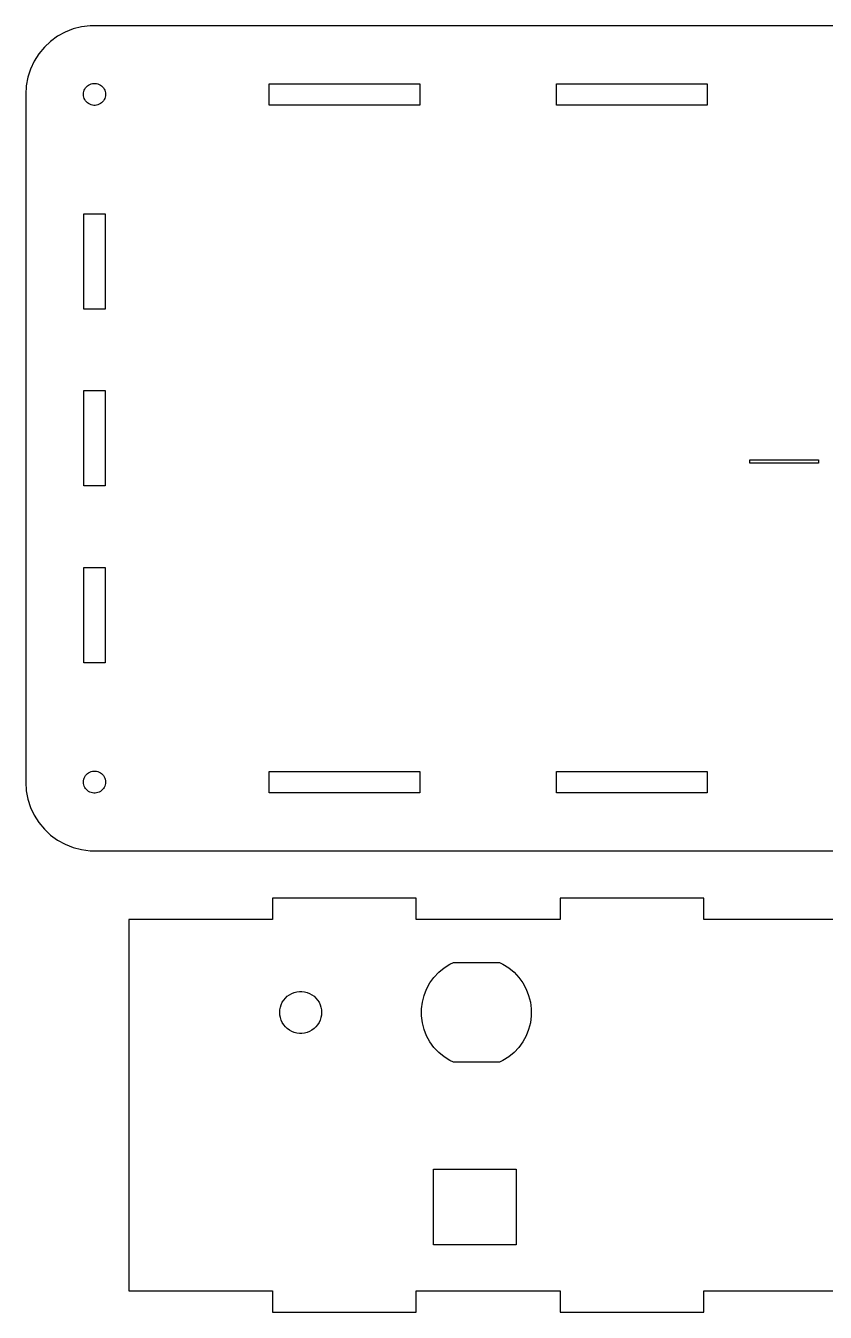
# Model space of a CAD drawing. Header units: metres. Extents: x -100 to 327, y -67 to 314.
# Drawn here: x 0 to 116.3, y 126.9 to 314 of the extents above; entities that cross this region are included whole.
import ezdxf

# ---------------------------------------------------------------- set-up
doc = ezdxf.new("R2010")
doc.units = ezdxf.units.M

msp = doc.modelspace()

# ---------------------------------------------------------------- linework, layer by layer
for p, q in [((4.64172, 312.443), (3.62575, 311.705)), ((5.7422, 313.048), (4.64172, 312.443)), ((6.90982, 313.511), (5.7422, 313.048)), ((8.12617, 313.823), (6.90982, 313.511)), ((9.37209, 313.98), (8.12617, 313.823)), ((250.628, 313.98), (9.37209, 313.98)), ((2.71031, 310.845), (1.90982, 309.878)), ((3.62575, 311.705), (2.71031, 310.845)), ((1.23692, 308.818), (0.70222, 307.681)), ((1.90982, 309.878), (1.23692, 308.818)), ((0.70222, 307.681), (0.31416, 306.487)), ((0.07884, 305.253), (0, 304)), ((0.31416, 306.487), (0.07884, 305.253)), ((8.70557, 304.94), (8.83365, 305.095)), ((8.83365, 305.095), (8.98012, 305.233)), ((8.98012, 305.233), (9.14267, 305.351)), ((9.14267, 305.351), (9.31874, 305.448)), ((9.31874, 305.448), (9.50557, 305.522)), ((9.50557, 305.522), (9.70018, 305.572)), ((9.70018, 305.572), (9.89952, 305.597)), ((9.89952, 305.597), (10.1005, 305.597)), ((10.1005, 305.597), (10.2998, 305.572)), ((10.2998, 305.572), (10.4944, 305.522)), ((10.4944, 305.522), (10.6812, 305.448)), ((10.6812, 305.448), (10.8573, 305.351)), ((10.8573, 305.351), (11.0199, 305.233)), ((11.0199, 305.233), (11.1663, 305.095)), ((11.1663, 305.095), (11.2944, 304.94)), ((35.4091, 302.45), (35.4091, 305.55)), ((35.4091, 305.55), (57.3182, 305.55)), ((57.3182, 305.55), (57.3182, 302.45)), ((77.2273, 302.45), (77.2273, 305.55)), ((77.2273, 305.55), (99.1364, 305.55)), ((99.1364, 305.55), (99.1364, 302.45)), ((0, 304), (0, 204)), ((8.39999, 304), (8.41261, 304.201)), ((8.41261, 303.799), (8.39999, 304)), ((8.41261, 304.201), (8.45026, 304.398)), ((8.45026, 303.602), (8.41261, 303.799)), ((8.45026, 304.398), (8.51234, 304.589)), ((8.51234, 303.411), (8.45026, 303.602)), ((8.51234, 304.589), (8.5979, 304.771)), ((8.5979, 303.229), (8.51234, 303.411)), ((8.5979, 304.771), (8.70557, 304.94)), ((8.70557, 303.06), (8.5979, 303.229)), ((11.2944, 304.94), (11.4021, 304.771)), ((11.4021, 303.229), (11.2944, 303.06)), ((11.4021, 304.771), (11.4876, 304.589)), ((11.4876, 303.411), (11.4021, 303.229)), ((11.4876, 304.589), (11.5497, 304.398)), ((11.5497, 303.602), (11.4876, 303.411)), ((11.5497, 304.398), (11.5874, 304.201)), ((11.5874, 303.799), (11.5497, 303.602)), ((11.5874, 304.201), (11.6, 304)), ((11.6, 304), (11.5874, 303.799)), ((8.83365, 302.905), (8.70557, 303.06)), ((8.98012, 302.767), (8.83365, 302.905)), ((9.14267, 302.649), (8.98012, 302.767)), ((9.31874, 302.552), (9.14267, 302.649)), ((9.50557, 302.478), (9.31874, 302.552)), ((9.70018, 302.428), (9.50557, 302.478)), ((9.89952, 302.403), (9.70018, 302.428)), ((10.1005, 302.403), (9.89952, 302.403)), ((10.2998, 302.428), (10.1005, 302.403)), ((10.4944, 302.478), (10.2998, 302.428)), ((10.6812, 302.552), (10.4944, 302.478)), ((10.8573, 302.649), (10.6812, 302.552)), ((11.0199, 302.767), (10.8573, 302.649)), ((11.1663, 302.905), (11.0199, 302.767)), ((11.2944, 303.06), (11.1663, 302.905)), ((57.3182, 302.45), (35.4091, 302.45)), ((99.1364, 302.45), (77.2273, 302.45)), ((8.45, 272.786), (8.45, 286.643)), ((8.45, 286.643), (11.55, 286.643)), ((11.55, 286.643), (11.55, 272.786)), ((11.55, 272.786), (8.45, 272.786)), ((8.45, 247.071), (8.45, 260.929)), ((8.45, 260.929), (11.55, 260.929)), ((11.55, 260.929), (11.55, 247.071)), ((105.32, 250.35), (105.32, 250.85)), ((105.32, 250.85), (115.32, 250.85)), ((115.32, 250.85), (115.32, 250.35)), ((115.32, 250.35), (105.32, 250.35)), ((11.55, 247.071), (8.45, 247.071)), ((8.45, 221.357), (8.45, 235.214)), ((8.45, 235.214), (11.55, 235.214)), ((11.55, 235.214), (11.55, 221.357)), ((11.55, 221.357), (8.45, 221.357)), ((0, 204), (0.07884, 202.747)), ((8.39999, 204), (8.41261, 204.201)), ((8.41261, 203.799), (8.39999, 204)), ((8.41261, 204.201), (8.45026, 204.398)), ((8.45026, 204.398), (8.51234, 204.589)), ((8.51234, 204.589), (8.5979, 204.771)), ((8.5979, 204.771), (8.70557, 204.94)), ((8.70557, 204.94), (8.83365, 205.095)), ((8.83365, 205.095), (8.98012, 205.233)), ((8.98012, 205.233), (9.14267, 205.351)), ((9.14267, 205.351), (9.31874, 205.448)), ((9.31874, 205.448), (9.50557, 205.522)), ((9.50557, 205.522), (9.70018, 205.572)), ((9.70018, 205.572), (9.89952, 205.597)), ((9.89952, 205.597), (10.1005, 205.597)), ((10.1005, 205.597), (10.2998, 205.572)), ((10.2998, 205.572), (10.4944, 205.522)), ((10.4944, 205.522), (10.6812, 205.448)), ((10.6812, 205.448), (10.8573, 205.351)), ((10.8573, 205.351), (11.0199, 205.233)), ((11.0199, 205.233), (11.1663, 205.095)), ((11.1663, 205.095), (11.2944, 204.94)), ((11.2944, 204.94), (11.4021, 204.771)), ((11.4021, 204.771), (11.4876, 204.589)), ((11.4876, 204.589), (11.5497, 204.398)), ((11.5497, 204.398), (11.5874, 204.201)), ((11.5874, 204.201), (11.6, 204)), ((11.6, 204), (11.5874, 203.799)), ((35.4091, 202.45), (35.4091, 205.55)), ((35.4091, 205.55), (57.3182, 205.55)), ((57.3182, 205.55), (57.3182, 202.45)), ((77.2273, 202.45), (77.2273, 205.55)), ((77.2273, 205.55), (99.1364, 205.55)), ((99.1364, 205.55), (99.1364, 202.45)), ((0.07884, 202.747), (0.31416, 201.513)), ((8.45026, 203.602), (8.41261, 203.799)), ((8.51234, 203.411), (8.45026, 203.602)), ((8.5979, 203.229), (8.51234, 203.411)), ((8.70557, 203.06), (8.5979, 203.229)), ((8.83365, 202.905), (8.70557, 203.06)), ((8.98012, 202.767), (8.83365, 202.905)), ((9.14267, 202.649), (8.98012, 202.767)), ((9.31874, 202.552), (9.14267, 202.649)), ((9.50557, 202.478), (9.31874, 202.552)), ((9.70018, 202.428), (9.50557, 202.478)), ((9.89952, 202.403), (9.70018, 202.428)), ((10.1005, 202.403), (9.89952, 202.403)), ((10.2998, 202.428), (10.1005, 202.403)), ((10.4944, 202.478), (10.2998, 202.428)), ((10.6812, 202.552), (10.4944, 202.478)), ((10.8573, 202.649), (10.6812, 202.552)), ((11.0199, 202.767), (10.8573, 202.649)), ((11.1663, 202.905), (11.0199, 202.767)), ((11.2944, 203.06), (11.1663, 202.905)), ((11.4021, 203.229), (11.2944, 203.06)), ((11.4876, 203.411), (11.4021, 203.229)), ((11.5497, 203.602), (11.4876, 203.411)), ((11.5874, 203.799), (11.5497, 203.602)), ((57.3182, 202.45), (35.4091, 202.45)), ((99.1364, 202.45), (77.2273, 202.45)), ((0.31416, 201.513), (0.70222, 200.319)), ((0.70222, 200.319), (1.23692, 199.182)), ((1.23692, 199.182), (1.90982, 198.122)), ((1.90982, 198.122), (2.71031, 197.155)), ((2.71031, 197.155), (3.62575, 196.295)), ((3.62575, 196.295), (4.64172, 195.557)), ((4.64172, 195.557), (5.7422, 194.952)), ((5.7422, 194.952), (6.90982, 194.489)), ((6.90982, 194.489), (8.12617, 194.177)), ((8.12617, 194.177), (9.37209, 194.02)), ((9.37209, 194.02), (250.628, 194.02)), ((56.8182, 187.1), (35.9091, 187.1)), ((35.9091, 187.1), (35.9091, 184)), ((56.8182, 184), (56.8182, 187.1)), ((98.6364, 187.1), (77.7273, 187.1)), ((77.7273, 187.1), (77.7273, 184)), ((98.6364, 184), (98.6364, 187.1)), ((35.9091, 184), (15, 184)), ((15, 184), (15, 130)), ((77.7273, 184), (56.8182, 184)), ((119.545, 184), (98.6364, 184)), ((61.706, 177.51), (62.2151, 177.75)), ((62.2151, 177.75), (68.9049, 177.75)), ((68.9049, 177.75), (69.414, 177.51)), ((59.3959, 175.599), (60.0836, 176.332)), ((60.0836, 176.332), (60.8577, 176.972)), ((60.8577, 176.972), (61.706, 177.51)), ((69.414, 177.51), (70.2623, 176.972)), ((70.2623, 176.972), (71.0364, 176.332)), ((71.0364, 176.332), (71.7241, 175.599)), ((58.3214, 173.906), (58.8054, 174.787)), ((58.8054, 174.787), (59.3959, 175.599)), ((71.7241, 175.599), (72.3146, 174.787)), ((72.3146, 174.787), (72.7986, 173.906)), ((37.3273, 171.969), (37.5325, 172.293)), ((37.5325, 172.293), (37.7766, 172.588)), ((37.7766, 172.588), (38.0558, 172.85)), ((38.0558, 172.85), (38.3657, 173.075)), ((38.3657, 173.075), (38.7014, 173.26)), ((38.7014, 173.26), (39.0575, 173.401)), ((39.0575, 173.401), (39.4285, 173.496)), ((39.4285, 173.496), (39.8085, 173.544)), ((39.8085, 173.544), (40.1915, 173.544)), ((40.1915, 173.544), (40.5715, 173.496)), ((40.5715, 173.496), (40.9425, 173.401)), ((40.9425, 173.401), (41.2986, 173.26)), ((41.2986, 173.26), (41.6343, 173.075)), ((41.6343, 173.075), (41.9441, 172.85)), ((41.9441, 172.85), (42.2233, 172.588)), ((42.2233, 172.588), (42.4675, 172.293)), ((42.4675, 172.293), (42.6727, 171.969)), ((57.7017, 171.999), (57.9516, 172.972)), ((57.9516, 172.972), (58.3214, 173.906)), ((72.7986, 173.906), (73.1684, 172.972)), ((73.1684, 172.972), (73.4183, 171.999)), ((36.95, 170.5), (36.974, 170.882)), ((36.974, 170.118), (36.95, 170.5)), ((36.974, 170.882), (37.0458, 171.258)), ((37.0458, 171.258), (37.1642, 171.623)), ((37.1642, 171.623), (37.3273, 171.969)), ((42.6727, 171.969), (42.8358, 171.623)), ((42.8358, 171.623), (42.9542, 171.258)), ((42.9542, 171.258), (43.0259, 170.882)), ((43.0259, 170.882), (43.05, 170.5)), ((43.05, 170.5), (43.0259, 170.118)), ((57.5758, 171.002), (57.7017, 171.999)), ((57.5758, 169.998), (57.5758, 171.002)), ((73.4183, 171.999), (73.5442, 171.002)), ((73.5442, 171.002), (73.5442, 169.998)), ((37.0458, 169.741), (36.974, 170.118)), ((37.1642, 169.377), (37.0458, 169.741)), ((37.3273, 169.031), (37.1642, 169.377)), ((37.5325, 168.707), (37.3273, 169.031)), ((37.7766, 168.412), (37.5325, 168.707)), ((38.0558, 168.15), (37.7766, 168.412)), ((42.2233, 168.412), (41.9441, 168.15)), ((42.4675, 168.707), (42.2233, 168.412)), ((42.6727, 169.031), (42.4675, 168.707)), ((42.8358, 169.377), (42.6727, 169.031)), ((42.9542, 169.741), (42.8358, 169.377)), ((43.0259, 170.118), (42.9542, 169.741)), ((57.7017, 169.001), (57.5758, 169.998)), ((57.9516, 168.028), (57.7017, 169.001)), ((73.4183, 169.001), (73.1684, 168.028)), ((73.5442, 169.998), (73.4183, 169.001)), ((38.3657, 167.925), (38.0558, 168.15)), ((38.7014, 167.74), (38.3657, 167.925)), ((39.0575, 167.599), (38.7014, 167.74)), ((39.4285, 167.504), (39.0575, 167.599)), ((39.8085, 167.456), (39.4285, 167.504)), ((40.1915, 167.456), (39.8085, 167.456)), ((40.5715, 167.504), (40.1915, 167.456)), ((40.9425, 167.599), (40.5715, 167.504)), ((41.2986, 167.74), (40.9425, 167.599)), ((41.6343, 167.925), (41.2986, 167.74)), ((41.9441, 168.15), (41.6343, 167.925)), ((58.3214, 167.094), (57.9516, 168.028)), ((58.8054, 166.213), (58.3214, 167.094)), ((72.7986, 167.094), (72.3146, 166.213)), ((73.1684, 168.028), (72.7986, 167.094)), ((59.3959, 165.401), (58.8054, 166.213)), ((60.0836, 164.668), (59.3959, 165.401)), ((60.8577, 164.028), (60.0836, 164.668)), ((71.0364, 164.668), (70.2623, 164.028)), ((71.7241, 165.401), (71.0364, 164.668)), ((72.3146, 166.213), (71.7241, 165.401)), ((61.706, 163.49), (60.8577, 164.028)), ((62.2151, 163.25), (61.706, 163.49)), ((68.9049, 163.25), (62.2151, 163.25)), ((69.414, 163.49), (68.9049, 163.25)), ((70.2623, 164.028), (69.414, 163.49)), ((59.33, 136.7), (59.33, 147.7)), ((59.33, 147.7), (71.33, 147.7)), ((71.33, 147.7), (71.33, 136.7)), ((71.33, 136.7), (59.33, 136.7)), ((15, 130), (35.9091, 130)), ((35.9091, 130), (35.9091, 126.9)), ((56.8182, 130), (77.7273, 130)), ((56.8182, 126.9), (56.8182, 130)), ((77.7273, 130), (77.7273, 126.9)), ((98.6364, 126.9), (98.6364, 130)), ((98.6364, 130), (119.545, 130)), ((35.9091, 126.9), (56.8182, 126.9)), ((77.7273, 126.9), (98.6364, 126.9))]:
    msp.add_line(p, q)

doc.saveas('drawing.dxf')
